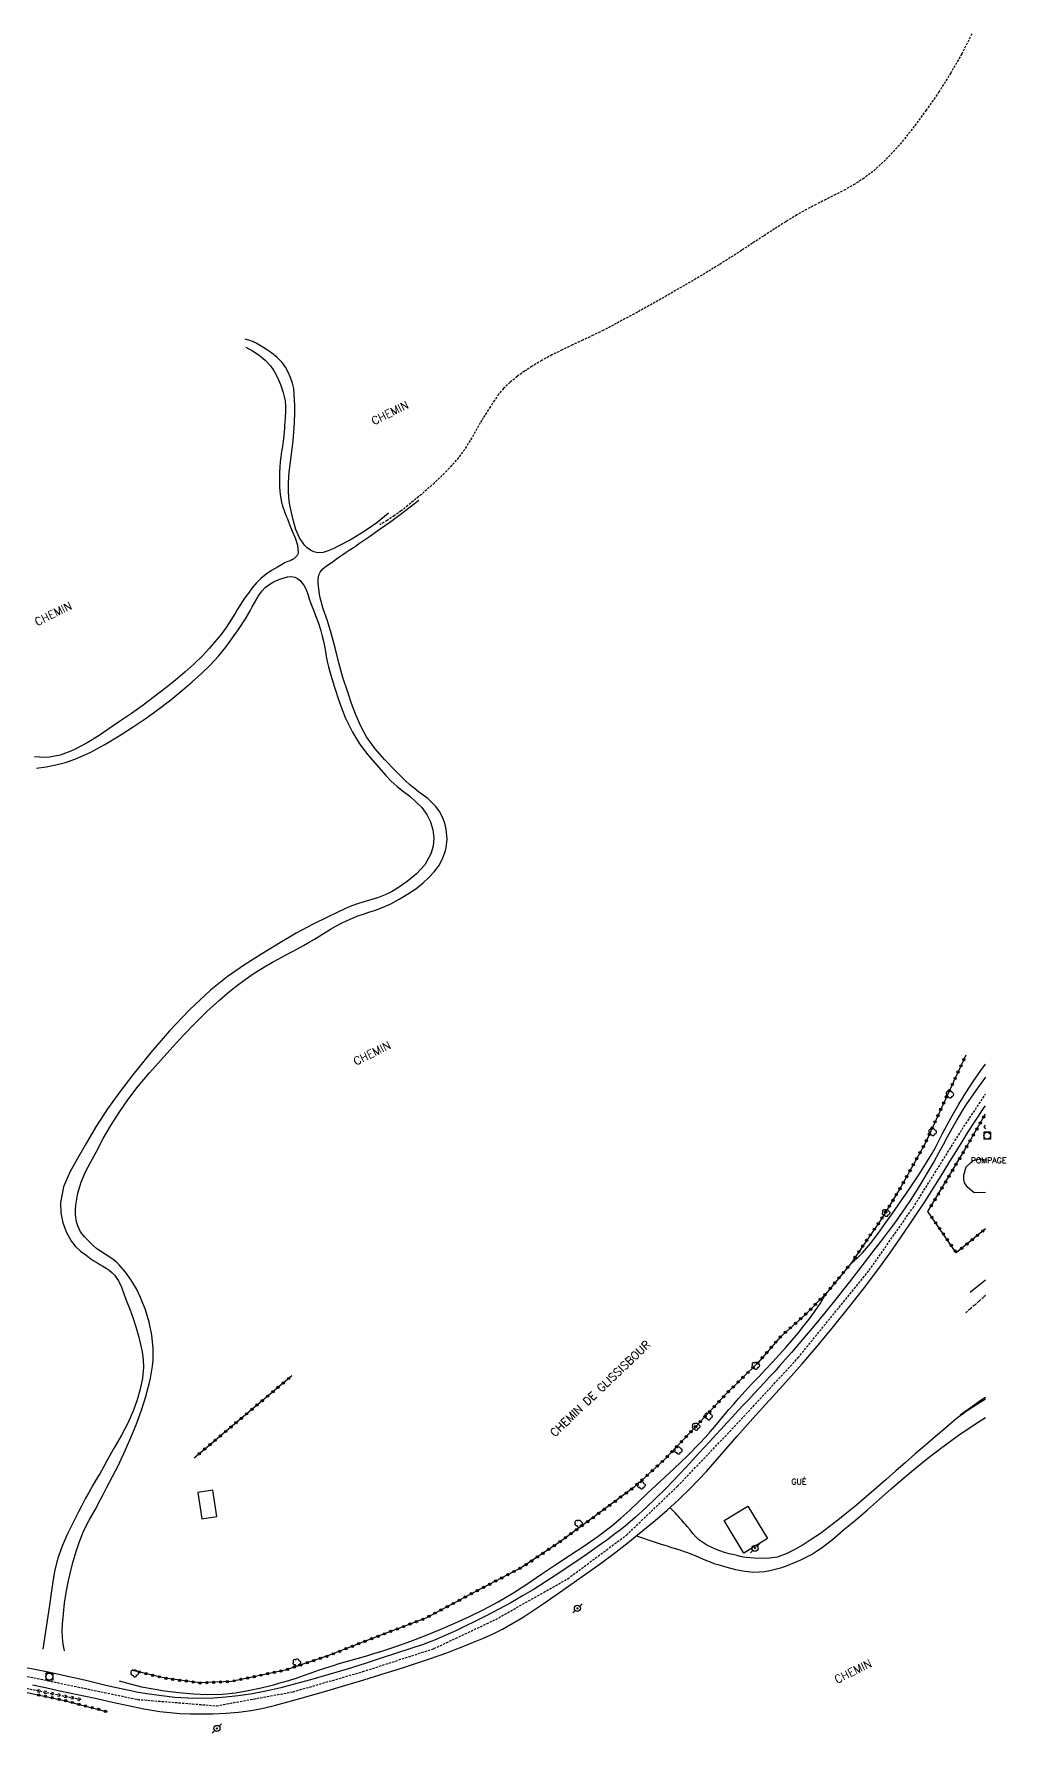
# Model space of a CAD drawing. Header units: millimetres. Extents: x 255000 to 256004, y 44053 to 45000.
# Drawn here: x 255791.9 to 256004.5, y 44384.4 to 44756.1 of the extents above; entities that cross this region are included whole.
import ezdxf
from ezdxf.enums import TextEntityAlignment as Align

# ---------------------------------------------------------------- set-up
doc = ezdxf.new("R2010")
doc.units = ezdxf.units.MM
doc.linetypes.add('DASHED', pattern=[0.75, 0.5, -0.25])
doc.layers.get('0').update_dxf_attribs({"linetype": 'CONTINUOUS'})
for name, color, linetype in [('W0001', 6, 'DASHED'), ('W0008', 7, 'CONTINUOUS'), ('W0070', 7, 'DASHED'), ('W0071', 7, 'CONTINUOUS'), ('W0104', 1, 'CONTINUOUS'), ('W0130', 7, 'CONTINUOUS'), ('W0211', 2, 'CONTINUOUS'), ('W0214', 2, 'CONTINUOUS'), ('W0220', 5, 'DASHED'), ('W0300', 7, 'CONTINUOUS'), ('W0322', 7, 'CONTINUOUS'), ('W0323', 7, 'CONTINUOUS'), ('W0420', 7, 'CONTINUOUS'), ('W0473', 7, 'CONTINUOUS'), ('W0988', 4, 'CONTINUOUS'), ('W0989', 7, 'CONTINUOUS')]:
    doc.layers.add(name, color=color, linetype=linetype)
doc.styles.get("Standard").update_dxf_attribs({"font": 'romans.shx', "width": 0.85})

# ---------------------------------------------------------------- blocks, each defined once
blk = doc.blocks.new('T420')
for p, q in [((0.75, 0.75), (-0.75, 0.75)), ((-0.75, 0.75), (-0.75, -0.75)), ((0.75, 0.75), (0.75, -0.75)), ((0.75, -0.75), (-0.75, -0.75))]:
    blk.add_line(p, q)
blk.add_ellipse((0, 0), major_axis=(-0.53, 0.53), ratio=1, start_param=3.926991, end_param=10.210176)
blk = doc.blocks.new('T300')
for p, q in [((-0.8, 0.51), (-0.86, 0.34)), ((-0.86, 0.34), (-0.86, 0.17)), ((-0.86, 0.17), (-0.74, 0.06)), ((-0.69, 0.63), (-0.8, 0.51)), ((-0.8, -0.06), (-0.74, 0.06)), ((-0.74, 0.06), (-0.69, 0.11)), ((-0.57, 0.69), (-0.69, 0.63)), ((-0.46, 0.69), (-0.57, 0.69)), ((-0.29, 0.63), (-0.46, 0.69)), ((-0.29, 0.63), (-0.17, 0.74)), ((-0.23, 0.57), (-0.29, 0.63)), ((-0.17, 0.74), (-0.06, 0.8)), ((-0.06, 0.8), (0.06, 0.8)), ((0.06, 0.8), (0.23, 0.74)), ((0.23, 0.74), (0.34, 0.63)), ((0.34, 0.63), (0.4, 0.51)), ((0.46, 0.46), (0.34, 0.46)), ((0.4, 0.51), (0.4, 0.46)), ((0.57, 0.4), (0.46, 0.46)), ((0.57, 0.4), (0.69, 0.29)), ((0.69, 0.29), (0.74, 0.17)), ((0.74, 0.06), (0.69, -0.17)), ((0.74, 0.17), (0.74, 0.06)), ((-0.8, -0.17), (-0.8, -0.06)), ((-0.8, -0.23), (-0.8, -0.17)), ((-0.74, -0.34), (-0.8, -0.23)), ((-0.69, -0.4), (-0.74, -0.34)), ((-0.51, -0.46), (-0.69, -0.4)), ((-0.4, -0.46), (-0.51, -0.46)), ((-0.4, -0.46), (-0.34, -0.46)), ((-0.34, -0.46), (-0.34, -0.4)), ((-0.34, -0.51), (-0.34, -0.46)), ((-0.29, -0.63), (-0.34, -0.51)), ((-0.17, -0.74), (-0.29, -0.63)), ((-0.06, -0.8), (-0.17, -0.74)), ((0.06, -0.8), (-0.06, -0.8)), ((0.17, -0.74), (0.06, -0.8)), ((0.23, -0.69), (0.17, -0.74)), ((0.29, -0.46), (0.23, -0.46)), ((0.29, -0.63), (0.23, -0.69)), ((0.46, -0.4), (0.29, -0.46)), ((0.34, -0.51), (0.29, -0.63)), ((0.34, -0.51), (0.34, -0.46)), ((0.57, -0.34), (0.46, -0.4)), ((0.63, -0.29), (0.57, -0.34)), ((0.69, -0.17), (0.63, -0.29))]:
    blk.add_line(p, q)
blk = doc.blocks.new('T473')
for p, q in [((-0.166667, 0.166667), (0.166667, -0.166667)), ((-0.166667, -0.166667), (0.166667, 0.166667)), ((0.500001, 0.500001), (1.000002, 1.000002)), ((-1.000002, -1.000002), (-0.500001, -0.500001))]:
    blk.add_line(p, q)
blk.add_ellipse((0, 0), major_axis=(0.471405, 0.471405), ratio=1, start_param=5.4977871438, end_param=11.780972451)
blk = doc.blocks.new('t323o')
at = {"color": 0, "linetype": 'Continuous'}
for radius in [0.25, 0.15]:
    blk.add_circle((0, 0), radius, dxfattribs=at)
blk = doc.blocks.new('t220o')
at = {"color": 0, "linetype": 'Continuous'}
for p, q in [((-0.25, 0.25), (0.25, 0.25)), ((-0.25, -0.25), (0.25, -0.25))]:
    blk.add_line(p, q, dxfattribs=at)
blk = doc.blocks.new('t322o')
at = {"color": 0, "linetype": 'Continuous'}
for radius in [0.25, 0.15]:
    blk.add_circle((0, 0), radius, dxfattribs=at)

msp = doc.modelspace()

# ---------------------------------------------------------------- linework, layer by layer
at = {"layer": 'W0001'}
msp.add_lwpolyline([(255788.94, 44397.14), (255814.57, 44391.78), (255831.8, 44390.39), (255848.56, 44393.45), (255863.83, 44397.87), (255879.37, 44402.9), (255892.88, 44409.27), (255908.64, 44418.19), (255921.46, 44427.73), (255932.64, 44438.4), (255945.57, 44451.96), (255958.99, 44466.49), (255974.58, 44485.66), (255984.15, 44499.34), (255994.87, 44516.45), (256000, 44524.17)], dxfattribs=at)
at = {"layer": 'W0008'}
for points in [[(256000, 44527.88), (255998.23, 44525.51), (255995.85, 44522.05), (255994.74, 44520.31), (255993.69, 44518.54), (255992.68, 44516.74), (255991.7, 44514.93), (255990.73, 44513.11), (255989.75, 44511.3), (255988.75, 44509.49), (255987.71, 44507.71), (255986.28, 44505.35), (255984.83, 44502.99), (255983.34, 44500.66), (255981.79, 44498.36), (255980.29, 44496.24), (255978.73, 44494.16), (255977.15, 44492.1), (255975.57, 44490.04), (255972.92, 44486.59), (255970.27, 44483.15), (255967.58, 44479.73), (255964.86, 44476.34), (255962.45, 44473.42), (255960.01, 44470.52), (255957.55, 44467.64), (255955.05, 44464.79), (255953.93, 44463.54), (255952.79, 44462.31), (255951.65, 44461.08), (255950.51, 44459.86), (255949.36, 44458.64), (255948.21, 44457.42), (255947.06, 44456.2), (255945.92, 44454.98), (255944.67, 44453.63), (255943.43, 44452.28), (255942.19, 44450.93), (255940.95, 44449.58), (255939.71, 44448.23), (255938.46, 44446.88), (255937.22, 44445.54), (255935.97, 44444.19), (255934.51, 44442.6), (255933.04, 44441.01), (255931.56, 44439.42), (255930.05, 44437.88), (255927.88, 44435.77), (255925.68, 44433.7), (255923.44, 44431.67), (255921.17, 44429.68)], [(255791.62, 44394.98), (255794.42, 44394.37), (255797.23, 44393.76), (255800.03, 44393.15), (255802.84, 44392.55), (255805.64, 44391.95), (255809.08, 44391.2), (255812.51, 44390.42), (255815.97, 44389.71), (255819.45, 44389.15), (255821.64, 44388.9), (255823.84, 44388.73), (255826.04, 44388.63), (255828.24, 44388.6), (255831.04, 44388.64), (255833.84, 44388.77), (255836.64, 44389), (255839.42, 44389.37), (255842.11, 44389.88), (255844.76, 44390.54), (255847.4, 44391.27), (255850.02, 44392), (255854.72, 44393.32), (255859.4, 44394.68), (255864.06, 44396.09), (255868.72, 44397.53), (255871.15, 44398.29), (255873.57, 44399.07), (255875.98, 44399.87), (255878.39, 44400.69), (255880.28, 44401.34), (255882.17, 44402.01), (255884.05, 44402.71), (255885.91, 44403.44), (255888.06, 44404.3), (255890.2, 44405.18), (255892.32, 44406.12), (255894.39, 44407.17), (255898.91, 44409.81), (255903.28, 44412.67), (255907.57, 44415.65), (255911.82, 44418.66), (255915.2, 44421.08), (255918.55, 44423.55), (255921.85, 44426.09), (255925.09, 44428.7), (255927.75, 44430.92), (255930.36, 44433.2), (255932.92, 44435.54), (255935.41, 44437.95), (255938.96, 44441.65), (255942.37, 44445.48), (255945.72, 44449.35), (255949.1, 44453.2), (255952.69, 44457.19), (255956.3, 44461.18), (255959.87, 44465.19), (255963.37, 44469.26), (255966.74, 44473.32), (255970.05, 44477.42), (255973.31, 44481.57), (255976.48, 44485.78), (255979.16, 44489.48), (255981.77, 44493.23), (255984.33, 44497.02), (255986.85, 44500.83), (255988.22, 44502.96), (255989.58, 44505.11), (255990.91, 44507.26), (255992.23, 44509.43), (255993.55, 44511.6), (255994.88, 44513.76), (255996.24, 44515.9), (255997.61, 44518.04), (255999.72, 44521.23), (256000, 44521.65)], [(255921.17, 44429.68), (255920.17, 44428.91), (255919.18, 44428.14), (255918.17, 44427.39), (255917.16, 44426.64), (255915.08, 44425.14), (255912.99, 44423.66), (255910.88, 44422.19), (255908.75, 44420.76), (255906.27, 44419.12), (255903.78, 44417.51), (255901.26, 44415.93), (255898.72, 44414.41), (255896.16, 44412.94), (255893.57, 44411.52), (255890.97, 44410.15), (255888.34, 44408.82), (255886.24, 44407.78), (255884.13, 44406.78), (255882, 44405.82), (255879.85, 44404.91), (255876.99, 44403.83), (255874.1, 44402.84), (255871.19, 44401.89), (255868.29, 44400.95), (255864.33, 44399.67), (255860.37, 44398.41), (255856.39, 44397.2), (255852.39, 44396.07), (255849.13, 44395.19), (255845.87, 44394.34), (255842.58, 44393.58), (255839.26, 44392.96), (255836.57, 44392.56), (255833.87, 44392.26), (255831.15, 44392.07), (255828.43, 44391.99), (255825.58, 44392.05), (255822.74, 44392.24), (255819.9, 44392.54), (255817.08, 44392.93), (255814.7, 44393.32), (255812.34, 44393.78), (255809.99, 44394.29), (255807.65, 44394.84), (255805.31, 44395.4), (255802.98, 44395.97), (255800.64, 44396.51), (255798.29, 44397.03), (255795.36, 44397.64), (255792.43, 44398.23), (255789.49, 44398.82)]]:
    msp.add_lwpolyline(points, dxfattribs=at)
at = {"layer": 'W0070'}
for points in [[(255997.01, 44756.07), (255994.8, 44751.74), (255992.4, 44747.52), (255989.82, 44743.41), (255987.05, 44739.42), (255984.42, 44735.85), (255981.66, 44732.35), (255978.67, 44729.03), (255975.37, 44726), (255973.45, 44724.54), (255971.43, 44723.23), (255969.35, 44722.04), (255967.22, 44720.93), (255965.08, 44719.87), (255962.95, 44718.8), (255960.84, 44717.69), (255958.77, 44716.5), (255956.31, 44714.99), (255953.87, 44713.44), (255951.45, 44711.87), (255949.03, 44710.29), (255946.62, 44708.71), (255944.19, 44707.14), (255941.75, 44705.6), (255939.29, 44704.09), (255934.19, 44701.07), (255929.04, 44698.12), (255923.86, 44695.23), (255918.65, 44692.4), (255916.44, 44691.25), (255914.19, 44690.16), (255911.93, 44689.1), (255909.67, 44688.05), (255907.41, 44686.98), (255905.18, 44685.86), (255902.98, 44684.66), (255900.84, 44683.38), (255899.18, 44682.29), (255897.57, 44681.14), (255896.03, 44679.88), (255894.59, 44678.51), (255893.53, 44677.26), (255892.6, 44675.92), (255891.73, 44674.55), (255890.85, 44673.19), (255890.5, 44672.65), (255890.16, 44672.1), (255889.83, 44671.55), (255889.5, 44671)], [(255889.5, 44671), (255888.39, 44669.06), (255887.29, 44667.12), (255886.1, 44665.21), (255884.77, 44663.4), (255882.23, 44660.54), (255879.49, 44657.87), (255876.62, 44655.36), (255873.68, 44652.93), (255872.21, 44651.79), (255870.7, 44650.7), (255869.15, 44649.67), (255867.56, 44648.7)], [(256000, 44480.15), (255999.54, 44479.73), (255998.57, 44478.87), (255997.6, 44478.02), (255996.62, 44477.17), (255995.64, 44476.33)]]:
    msp.add_lwpolyline(points, dxfattribs=at)
at = {"layer": 'W0071'}
for points in [[(255848.86, 44671), (255848.88, 44671.47), (255848.9, 44671.95), (255848.92, 44672.42), (255848.93, 44672.9), (255848.93, 44673.37), (255848.94, 44673.85), (255848.93, 44674.32), (255848.92, 44674.8), (255848.89, 44676.03), (255848.84, 44677.27), (255848.71, 44678.51), (255848.44, 44679.72), (255848.04, 44680.92), (255847.53, 44682.07), (255846.91, 44683.17), (255846.16, 44684.19), (255845.07, 44685.33), (255843.85, 44686.33), (255842.56, 44687.2), (255841.23, 44688.01), (255840.48, 44688.42), (255839.7, 44688.78), (255838.91, 44689.09), (255838.09, 44689.34)], [(255838.22, 44687.54), (255839.73, 44686.76), (255841.15, 44685.81), (255842.45, 44684.72), (255843.63, 44683.49), (255844.32, 44682.54), (255844.89, 44681.51), (255845.37, 44680.45), (255845.81, 44679.38), (255846.14, 44678.52), (255846.42, 44677.65), (255846.65, 44676.76), (255846.81, 44675.86), (255846.9, 44674.64), (255846.91, 44673.42), (255846.85, 44672.21), (255846.77, 44671)], [(255846.77, 44671), (255846.73, 44670.57), (255846.69, 44670.13), (255846.66, 44669.7), (255846.63, 44669.26), (255846.53, 44668.13), (255846.39, 44667), (255846.23, 44665.87), (255846.05, 44664.74), (255845.89, 44663.61), (255845.75, 44662.48), (255845.64, 44661.34), (255845.59, 44660.2), (255845.57, 44658.57), (255845.62, 44656.93), (255845.76, 44655.3), (255846.02, 44653.68), (255846.17, 44653.04), (255846.37, 44652.41), (255846.59, 44651.8), (255846.82, 44651.19), (255847.07, 44650.59), (255847.32, 44649.98), (255847.55, 44649.38), (255847.77, 44648.76), (255848.35, 44647.33), (255849.04, 44645.85), (255849.57, 44644.26), (255849.66, 44642.6), (255849.58, 44642.29), (255849.44, 44642), (255849.25, 44641.75), (255849.04, 44641.53), (255848.75, 44641.29), (255848.43, 44641.09), (255848.09, 44640.92), (255847.74, 44640.78), (255847.4, 44640.65), (255847.06, 44640.51), (255846.72, 44640.37), (255846.39, 44640.19), (255845.13, 44639.47), (255843.88, 44638.72), (255842.67, 44637.91), (255841.53, 44636.99), (255840.54, 44635.99), (255839.64, 44634.9), (255838.8, 44633.78), (255837.98, 44632.64), (255837.44, 44631.87), (255836.93, 44631.07), (255836.44, 44630.26), (255835.96, 44629.45), (255835.48, 44628.64), (255834.99, 44627.83), (255834.48, 44627.03), (255833.94, 44626.26), (255832.74, 44624.66), (255831.49, 44623.1), (255830.18, 44621.58), (255828.81, 44620.12), (255826.9, 44618.25), (255824.9, 44616.48), (255822.85, 44614.76), (255820.78, 44613.08), (255818.3, 44611.15), (255815.78, 44609.27), (255813.23, 44607.45), (255810.64, 44605.67), (255808.31, 44604.09), (255805.96, 44602.51), (255803.55, 44601.02), (255801.05, 44599.7), (255799.95, 44599.19), (255798.82, 44598.73), (255797.66, 44598.35), (255796.47, 44598.07), (255795.37, 44597.91), (255794.26, 44597.84), (255793.14, 44597.85), (255792.03, 44597.95)], [(255869.47, 44651.28), (255866.87, 44649.17), (255864.13, 44647.25), (255861.27, 44645.51), (255858.3, 44643.97), (255857.31, 44643.48), (255856.27, 44642.98), (255855.15, 44642.64), (255853.97, 44642.59), (255853.13, 44642.78), (255852.36, 44643.15), (255851.68, 44643.65), (255851.09, 44644.25), (255849.97, 44645.87), (255849.2, 44647.68), (255848.66, 44649.53), (255848.2, 44651.37), (255847.87, 44652.99), (255847.67, 44654.63), (255847.58, 44656.28), (255847.56, 44657.93), (255847.69, 44660.22), (255847.99, 44662.5), (255848.33, 44664.77), (255848.58, 44667.04), (255848.66, 44668.03), (255848.73, 44669.02), (255848.8, 44670.01), (255848.86, 44671)], [(255798.57, 44402.42), (255798.32, 44403.85), (255798.17, 44405.31), (255798.11, 44406.77), (255798.16, 44408.23), (255798.35, 44410.54), (255798.62, 44412.84), (255798.98, 44415.14), (255799.41, 44417.42), (255799.91, 44419.68), (255800.49, 44421.92), (255801.14, 44424.15), (255801.87, 44426.35), (255802.84, 44428.73), (255804.01, 44431.02), (255805.26, 44433.26), (255806.46, 44435.52), (255807.1, 44436.78), (255807.76, 44438.03), (255808.42, 44439.28), (255809.08, 44440.53), (255809.73, 44441.78), (255810.37, 44443.05), (255810.98, 44444.32), (255811.57, 44445.61), (255812.94, 44448.71), (255814.25, 44451.83), (255815.44, 44455.02), (255816.43, 44458.27), (255816.76, 44459.53), (255817.07, 44460.8), (255817.36, 44462.08), (255817.6, 44463.37), (255817.8, 44464.67), (255817.94, 44465.98), (255818.01, 44467.3), (255817.99, 44468.62), (255817.7, 44471.47), (255817.12, 44474.28), (255816.28, 44477.02), (255815.24, 44479.68), (255814.3, 44481.62), (255813.2, 44483.47), (255811.95, 44485.23), (255810.54, 44486.87), (255809.91, 44487.47), (255809.22, 44488.02), (255808.5, 44488.52), (255807.77, 44488.99), (255807.04, 44489.45), (255806.31, 44489.93), (255805.61, 44490.45), (255804.96, 44491.03), (255803.97, 44491.97), (255802.99, 44492.96), (255802.12, 44494.09), (255801.5, 44495.36), (255801.24, 44496.25), (255801.08, 44497.15), (255801, 44498.06), (255801.01, 44498.98), (255801.07, 44499.87), (255801.18, 44500.76), (255801.33, 44501.65), (255801.51, 44502.53), (255802.2, 44504.91), (255803.2, 44507.18), (255804.34, 44509.36), (255805.49, 44511.51), (255807.07, 44514.44), (255808.74, 44517.33), (255810.51, 44520.16), (255812.4, 44522.91), (255814.71, 44525.94), (255817.16, 44528.85), (255819.69, 44531.68), (255822.25, 44534.49), (255824.71, 44537.13), (255827.22, 44539.74), (255829.79, 44542.29), (255832.45, 44544.74), (255834.28, 44546.3), (255836.16, 44547.81), (255838.09, 44549.24), (255840.07, 44550.61), (255841.38, 44551.45), (255842.71, 44552.25), (255844.06, 44553.01), (255845.43, 44553.75), (255846.8, 44554.48), (255848.16, 44555.21), (255849.53, 44555.95), (255850.88, 44556.71), (255852.07, 44557.4), (255853.24, 44558.1), (255854.41, 44558.81), (255855.58, 44559.53), (255856.76, 44560.23), (255857.95, 44560.91), (255859.16, 44561.56), (255860.39, 44562.17), (255861.56, 44562.69), (255862.75, 44563.15), (255863.96, 44563.56), (255865.17, 44563.96), (255866.38, 44564.37), (255867.58, 44564.8), (255868.77, 44565.28), (255869.93, 44565.82), (255871.8, 44566.81), (255873.63, 44567.89), (255875.39, 44569.09), (255877.04, 44570.43), (255878.25, 44571.57), (255879.39, 44572.8), (255880.41, 44574.14), (255881.24, 44575.61), (255881.5, 44576.21), (255881.72, 44576.83), (255881.9, 44577.46), (255882.05, 44578.09), (255882.15, 44578.74), (255882.22, 44579.39), (255882.24, 44580.04), (255882.23, 44580.7), (255882.07, 44582.1), (255881.74, 44583.47), (255881.24, 44584.79), (255880.56, 44586.03), (255879.81, 44587.06), (255878.95, 44587.98), (255878.01, 44588.82), (255877.02, 44589.6), (255876.03, 44590.33), (255875.05, 44591.08), (255874.09, 44591.86), (255873.18, 44592.7), (255870.92, 44594.97), (255868.67, 44597.28), (255866.54, 44599.72), (255864.66, 44602.35), (255863.37, 44604.68), (255862.3, 44607.13), (255861.38, 44609.62), (255860.51, 44612.11), (255859.48, 44615.31), (255858.6, 44618.55), (255857.77, 44621.8), (255856.92, 44625.04), (255856.09, 44627.68), (255855.17, 44630.33), (255854.4, 44633.06), (255854.04, 44635.86), (255854.03, 44636.18), (255854.04, 44636.5), (255854.06, 44636.81), (255854.1, 44637.13), (255854.16, 44637.45), (255854.25, 44637.76), (255854.37, 44638.06), (255854.52, 44638.35), (255855.11, 44639.11), (255855.87, 44639.73), (255856.66, 44640.25), (255857.42, 44640.78), (255858.09, 44641.27), (255858.77, 44641.75), (255859.45, 44642.22), (255860.15, 44642.69), (255860.84, 44643.15), (255861.54, 44643.61), (255862.23, 44644.07), (255862.91, 44644.54), (255865.27, 44646.17), (255867.63, 44647.81), (255869.97, 44649.46), (255872.28, 44651.15), (255873.24, 44651.88), (255874.19, 44652.62), (255875.13, 44653.37), (255876.06, 44654.13)], [(255792.45, 44595.45), (255794.59, 44595.74), (255796.71, 44596.17), (255798.79, 44596.74), (255800.83, 44597.45), (255804.18, 44598.93), (255807.4, 44600.68), (255810.53, 44602.58), (255813.6, 44604.54), (255816.42, 44606.42), (255819.17, 44608.4), (255821.86, 44610.46), (255824.48, 44612.61), (255826.52, 44614.35), (255828.51, 44616.15), (255830.43, 44618.03), (255832.25, 44620), (255833.85, 44621.95), (255835.33, 44623.98), (255836.75, 44626.06), (255838.15, 44628.14), (255838.69, 44628.99), (255839.18, 44629.87), (255839.65, 44630.76), (255840.12, 44631.65), (255840.62, 44632.54), (255841.16, 44633.41), (255841.78, 44634.23), (255842.49, 44634.98), (255843.25, 44635.6), (255844.08, 44636.12), (255844.96, 44636.55), (255845.87, 44636.89), (255846.59, 44637.13), (255847.34, 44637.34), (255848.14, 44637.42), (255848.95, 44637.29), (255849.57, 44636.99), (255850.09, 44636.54), (255850.52, 44636.02), (255850.89, 44635.48), (255851.41, 44634.54), (255851.78, 44633.53), (255852.09, 44632.5), (255852.43, 44631.51), (255853.01, 44630.01), (255853.6, 44628.51), (255854.17, 44627.01), (255854.66, 44625.48), (255854.96, 44624.37), (255855.21, 44623.26), (255855.43, 44622.14), (255855.63, 44621.02), (255855.84, 44619.9), (255856.06, 44618.78), (255856.32, 44617.67), (255856.61, 44616.56), (255857.62, 44613.19), (255858.71, 44609.83), (255859.98, 44606.53), (255861.54, 44603.35), (255863.13, 44600.81), (255864.95, 44598.43), (255866.88, 44596.15), (255868.82, 44593.9), (255870.04, 44592.64), (255871.36, 44591.5), (255872.72, 44590.41), (255874.08, 44589.33), (255875.44, 44588.14), (255876.7, 44586.84), (255877.8, 44585.37), (255878.64, 44583.74), (255879.16, 44582.02), (255879.34, 44580.23), (255879.18, 44578.44), (255878.68, 44576.72), (255877.37, 44574.35), (255875.58, 44572.35), (255873.55, 44570.68), (255871.43, 44569.2), (255870.09, 44568.41), (255868.69, 44567.76), (255867.25, 44567.21), (255865.78, 44566.73), (255864.33, 44566.29), (255862.87, 44565.84), (255861.43, 44565.34), (255860.02, 44564.76), (255856.38, 44563.06), (255852.8, 44561.26), (255849.26, 44559.36), (255845.79, 44557.36), (255841.85, 44554.96), (255837.95, 44552.48), (255834.15, 44549.83), (255830.54, 44546.93), (255825.91, 44542.64), (255821.57, 44538.06), (255817.46, 44533.29), (255813.5, 44528.4), (255810.67, 44524.71), (255807.97, 44520.93), (255805.43, 44517.03), (255803.08, 44513.01), (255801.43, 44510.12), (255799.75, 44507.14), (255798.39, 44503.93), (255797.72, 44500.51), (255797.78, 44498.24), (255798.23, 44496.03), (255799.02, 44493.92), (255800.08, 44491.95), (255800.98, 44490.82), (255802.07, 44489.86), (255803.23, 44489.02), (255804.35, 44488.19), (255804.98, 44487.73), (255805.64, 44487.32), (255806.32, 44486.93), (255806.99, 44486.55), (255807.67, 44486.14), (255808.32, 44485.69), (255808.94, 44485.19), (255809.49, 44484.61), (255810.37, 44483.34), (255811.03, 44481.93), (255811.56, 44480.5), (255812.09, 44479.09), (255812.87, 44477.11), (255813.6, 44475.12), (255814.26, 44473.09), (255814.82, 44471.04), (255815.21, 44469.43), (255815.57, 44467.81), (255815.81, 44466.15), (255815.86, 44464.47), (255815.63, 44462.04), (255815.14, 44459.64), (255814.46, 44457.31), (255813.67, 44455.02), (255812.44, 44452.18), (255810.99, 44449.46), (255809.44, 44446.8), (255807.94, 44444.13), (255807.15, 44442.71), (255806.35, 44441.29), (255805.54, 44439.89), (255804.73, 44438.48), (255803.93, 44437.07), (255803.14, 44435.66), (255802.36, 44434.23), (255801.62, 44432.78), (255800.39, 44430.32), (255799.17, 44427.84), (255798.05, 44425.3), (255797.13, 44422.69), (255796.48, 44420.16), (255796.03, 44417.58), (255795.67, 44414.99), (255795.29, 44412.42), (255794.91, 44410.02), (255794.54, 44407.62), (255794.19, 44405.21), (255793.86, 44402.81)], [(256000, 44457.43), (255998.26, 44456.4), (255996, 44454.92), (255993.61, 44453.13), (255991.31, 44451.22), (255989.05, 44449.27), (255986.79, 44447.33), (255984.63, 44445.49), (255982.49, 44443.62), (255980.36, 44441.75), (255978.24, 44439.87), (255976.11, 44438), (255973.96, 44436.14), (255971.79, 44434.31), (255969.59, 44432.51), (255967.72, 44431.01), (255965.83, 44429.51), (255963.89, 44428.08), (255961.88, 44426.74), (255960.11, 44425.63), (255958.31, 44424.55), (255956.42, 44423.6), (255954.4, 44422.92), (255952.74, 44422.65), (255951.06, 44422.59), (255949.4, 44422.69), (255947.75, 44422.84), (255947.05, 44422.93), (255946.36, 44423.06), (255945.68, 44423.23), (255945.01, 44423.43)], [(255923.68, 44427.57), (255924.97, 44427.13), (255926.26, 44426.69), (255927.56, 44426.26), (255928.85, 44425.83), (255929.6, 44425.59), (255930.35, 44425.35), (255931.11, 44425.12), (255931.86, 44424.89), (255932.61, 44424.65), (255933.36, 44424.41), (255934.11, 44424.16), (255934.85, 44423.9), (255935.68, 44423.58), (255936.51, 44423.24), (255937.32, 44422.89), (255938.14, 44422.53), (255938.96, 44422.18), (255939.78, 44421.85), (255940.62, 44421.53), (255941.47, 44421.26), (255943.4, 44420.7), (255945.35, 44420.21), (255947.34, 44419.84), (255949.35, 44419.65), (255950.53, 44419.67), (255951.7, 44419.8), (255952.86, 44420), (255954.01, 44420.26), (255955.45, 44420.66), (255956.87, 44421.14), (255958.26, 44421.7), (255959.63, 44422.31), (255960.79, 44422.89), (255961.91, 44423.51), (255963.01, 44424.19), (255964.09, 44424.9), (255965.33, 44425.81), (255966.52, 44426.79), (255967.69, 44427.79), (255968.86, 44428.77), (255971.53, 44431.01), (255974.16, 44433.28), (255976.78, 44435.56), (255979.39, 44437.85), (255982.02, 44440.12), (255984.68, 44442.37), (255987.39, 44444.56), (255990.14, 44446.68), (255994.05, 44449.49), (255998.05, 44452.18), (256000, 44453.42)], [(255945.01, 44423.43), (255943.96, 44423.66), (255942.93, 44423.94), (255941.92, 44424.28), (255940.92, 44424.67), (255939.98, 44425.1), (255939.06, 44425.56), (255938.17, 44426.09), (255937.33, 44426.71), (255936.62, 44427.37), (255935.98, 44428.1), (255935.38, 44428.86), (255934.77, 44429.6), (255934.45, 44429.97), (255934.13, 44430.34), (255933.81, 44430.71), (255933.49, 44431.08), (255933.17, 44431.45), (255932.85, 44431.81), (255932.52, 44432.18), (255932.19, 44432.54), (255931.92, 44432.83), (255931.64, 44433.12), (255931.36, 44433.41), (255931.07, 44433.69)]]:
    msp.add_lwpolyline(points, dxfattribs=at)
at = {"layer": 'W0104'}
for points in [[(255831.89, 44431.76), (255831.03, 44437.54), (255827.75, 44437.06), (255828.61, 44431.27)], [(255947.16, 44423.8), (255942.82, 44430.9), (255948.01, 44434.07), (255952.35, 44426.97), (255947.16, 44423.8)]]:
    msp.add_lwpolyline(points, close=True, dxfattribs=at)
at = {"layer": 'W0130'}
for points in [[(256000, 44517.4), (255999.61, 44517.05), (256000, 44516.6)], [(255995.27, 44505.64), (255995.27, 44506.47), (255995.76, 44508.29), (255997.27, 44509.68), (255998.94, 44510.05), (256000, 44509.83)], [(256000, 44502.65), (255997.55, 44502.62), (255996.1, 44503.74), (255995.42, 44504.78), (255995.23, 44505.54), (255995.27, 44505.64)]]:
    msp.add_lwpolyline(points, dxfattribs=at)
at = {"layer": 'W0211'}
for points in [[(255996.63, 44480.89), (255998.9, 44482.66), (256000, 44483.54)], [(255994.45, 44454), (255996.75, 44455.66), (255999.07, 44457.28), (256000, 44457.91)]]:
    msp.add_lwpolyline(points, dxfattribs=at)
at = {"layer": 'W0214'}
for points in [[(255970.59, 44487.23), (255971.26, 44487.74), (255971.92, 44488.29), (255972.54, 44488.87), (255973.13, 44489.47), (255974.88, 44491.51), (255976.5, 44493.66), (255978.05, 44495.85), (255979.59, 44498.03), (255981.57, 44500.83), (255983.51, 44503.65), (255985.41, 44506.51), (255987.24, 44509.41), (255988.15, 44510.96), (255989.03, 44512.53), (255989.87, 44514.12), (255990.7, 44515.71), (255991.53, 44517.3), (255992.38, 44518.89), (255993.26, 44520.46), (255994.17, 44522.01), (255995.72, 44524.48), (255997.33, 44526.92), (255999, 44529.32), (256000, 44530.7)], [(255810.52, 44395.86), (255812.97, 44395.16), (255815.45, 44394.57), (255817.95, 44394.07), (255820.47, 44393.67), (255823.61, 44393.29), (255826.77, 44393.01), (255829.95, 44392.89), (255833.12, 44392.97), (255835.96, 44393.26), (255838.77, 44393.73), (255841.56, 44394.33), (255844.32, 44395), (255845.98, 44395.45), (255847.62, 44395.94), (255849.26, 44396.47), (255850.88, 44397.03), (255852.5, 44397.6), (255854.12, 44398.16), (255855.74, 44398.71), (255857.38, 44399.23), (255858.67, 44399.62), (255859.97, 44400), (255861.27, 44400.37), (255862.57, 44400.73), (255863.87, 44401.1), (255865.17, 44401.48), (255866.46, 44401.87), (255867.75, 44402.29), (255871.03, 44403.39), (255874.3, 44404.55), (255877.55, 44405.77), (255880.76, 44407.07), (255883.98, 44408.46), (255887.17, 44409.92), (255890.31, 44411.46), (255893.41, 44413.11), (255896.6, 44415), (255899.71, 44417.02), (255902.77, 44419.09), (255905.84, 44421.16), (255908.99, 44423.24), (255912.15, 44425.32), (255915.26, 44427.46), (255918.28, 44429.74), (255920.28, 44431.42), (255922.21, 44433.2), (255924.1, 44435.01), (255925.99, 44436.81), (255928.94, 44439.54), (255931.89, 44442.27), (255934.8, 44445.04), (255937.63, 44447.9), (255938.72, 44449.08), (255939.78, 44450.28), (255940.82, 44451.49), (255941.85, 44452.72), (255942.87, 44453.95), (255943.9, 44455.17), (255944.94, 44456.39), (255945.99, 44457.59), (255947.45, 44459.2), (255948.93, 44460.8), (255950.42, 44462.38), (255951.91, 44463.95), (255953.4, 44465.54), (255954.87, 44467.13), (255956.33, 44468.74), (255957.75, 44470.39), (255959, 44471.88), (255960.23, 44473.4), (255961.42, 44474.95), (255962.57, 44476.53), (255963.24, 44477.5), (255963.88, 44478.49), (255964.5, 44479.5), (255965.09, 44480.52)]]:
    msp.add_lwpolyline(points, dxfattribs=at)
at = {"layer": 'W0220'}
msp.add_lwpolyline([(255802.22, 44391.7), (255795.91, 44393), (255789.61, 44394.3)], dxfattribs=at)
at = {"layer": 'W0322'}
for points in [[(255995.7, 44532.67), (255991.23, 44523.09), (255986.79, 44513.41), (255981.36, 44503.6), (255977.25, 44496.89), (255970.59, 44487.23)], [(255965.09, 44480.52), (255960.6, 44475.97), (255955.09, 44471.05), (255950.26, 44465.45), (255943.13, 44458.46), (255936.75, 44451.57), (255929.66, 44444.11), (255923.18, 44438.24), (255916.47, 44433.22), (255907.03, 44426.35), (255898.67, 44420.69), (255888.1, 44415.18), (255877.58, 44409.56), (255867.2, 44405.63), (255856.33, 44401.36), (255846.86, 44398.21), (255835.13, 44395.73), (255828.21, 44395.38), (255820.63, 44396.41), (255813.48, 44398.13)]]:
    msp.add_lwpolyline(points, dxfattribs=at)
at = {"layer": 'W0323'}
for points in [[(255987.41, 44498.5), (255995.72, 44512.38), (256000, 44519.89)], [(255993.61, 44489.49), (255987.41, 44498.5)], [(256000, 44494.73), (255993.61, 44489.49)], [(255970.59, 44487.23), (255965.09, 44480.52)], [(255848.28, 44462.56), (255826.94, 44444.59)], [(255682.39, 44413.31), (255698.42, 44411.2), (255723.26, 44406.75), (255752.53, 44401.1), (255780.54, 44395.44), (255798.54, 44391.57), (255807.95, 44389.09)]]:
    msp.add_lwpolyline(points, dxfattribs=at)

# ---------------------------------------------------------------- block references
at = {"layer": 'W0220'}
for p, rotation in [((255792.96, 44393.61), 168.3703627524086), ((255794.43, 44393.31), 168.3703627524086), ((255795.9, 44393), 168.3703627524086), ((255797.36, 44392.7), 168.3534675899131), ((255798.83, 44392.4), 168.3534675899131), ((255800.3, 44392.1), 168.3534675899131), ((255801.77, 44391.79), 168.3534675899131)]:
    msp.add_blockref('t220o', p, dxfattribs=dict(at, rotation=rotation))
at = {"layer": 'W0300'}
for p in [(255992.26, 44524.08), (255988.48, 44515.83), (255978.3, 44498.18), (255949.8, 44464.75), (255939.49, 44453.68), (255936.75, 44451.44), (255932.88, 44446.2), (255924.8, 44438.57), (255911.08, 44430.22), (255849.42, 44399.83), (255813.98, 44397.47)]:
    msp.add_blockref('T300', p, dxfattribs=at)
at = {"layer": 'W0322'}
for p, rotation in [((255993.99, 44529.01), 245.0093189475555), ((255994.63, 44530.37), 245.0093189475555), ((255995.26, 44531.73), 245.0093189475555), ((255992.09, 44524.93), 245.0093189475555), ((255992.73, 44526.29), 245.0093189475555), ((255993.36, 44527.65), 245.0093189475555), ((255990.2, 44520.85), 245.3619708529484), ((255990.83, 44522.21), 245.3619708529484), ((255991.46, 44523.57), 245.0093189475555), ((255988.95, 44518.12), 245.3619708529484), ((255989.58, 44519.48), 245.3619708529484), ((255987.08, 44514.03), 245.3619708529484), ((255987.7, 44515.39), 245.3619708529484), ((255988.33, 44516.76), 245.3619708529484), ((255984.94, 44510.07), 240.9969895721742), ((255985.67, 44511.38), 240.9969895721742), ((255986.4, 44512.69), 240.9969895721742), ((255982.76, 44506.13), 240.9969895721742), ((255983.49, 44507.45), 240.9969895721742), ((255984.21, 44508.76), 240.9969895721742), ((255980.52, 44502.23), 238.5151712697558), ((255981.3, 44503.51), 238.5151712697558), ((255982.03, 44504.82), 240.9969895721742), ((255978.95, 44499.67), 238.5151712697558), ((255979.74, 44500.95), 238.5151712697558), ((255976.55, 44495.87), 235.4190735841764), ((255977.38, 44497.12), 238.5151712697558), ((255978.17, 44498.4), 238.5151712697558), ((255973.99, 44492.17), 235.4190735841764), ((255974.84, 44493.4), 235.4190735841764), ((255975.69, 44494.64), 235.4190735841764), ((255971.44, 44488.46), 235.4190735841764), ((255972.29, 44489.7), 235.4190735841764), ((255973.14, 44490.93), 235.4190735841764), ((255964.91, 44480.34), 225.392951618725), ((255961.75, 44477.13), 225.392951618725), ((255962.8, 44478.2), 225.392951618725), ((255963.85, 44479.27), 225.392951618725), ((255957.34, 44473.06), 221.7526572096568), ((255958.46, 44474.06), 221.7526572096568), ((255959.58, 44475.06), 221.7526572096568), ((255960.69, 44476.06), 225.392951618725), ((255953.14, 44468.79), 229.2230370639688), ((255954.12, 44469.93), 229.2230370639688), ((255955.1, 44471.06), 221.7526572096568), ((255956.22, 44472.06), 221.7526572096568), ((255950.2, 44465.39), 224.4320910195118), ((255951.18, 44466.52), 229.2230370639688), ((255952.16, 44467.66), 229.2230370639688), ((255946.99, 44462.24), 224.4320910195118), ((255948.06, 44463.29), 224.4320910195118), ((255949.13, 44464.34), 224.4320910195118), ((255942.72, 44458.02), 227.2322949768705), ((255943.77, 44459.09), 224.4320910195118), ((255944.84, 44460.14), 224.4320910195118), ((255945.91, 44461.19), 224.4320910195118), ((255939.67, 44454.72), 227.2322949768705), ((255940.68, 44455.82), 227.2322949768705), ((255941.7, 44456.92), 227.2322949768705), ((255935.57, 44450.33), 226.4298322408491), ((255936.61, 44451.42), 226.4298322408491), ((255937.63, 44452.51), 227.2322949768705), ((255938.65, 44453.62), 227.2322949768705), ((255932.47, 44447.07), 226.4298322408491), ((255933.51, 44448.15), 226.4298322408491), ((255934.54, 44449.24), 226.4298322408491), ((255928.24, 44442.82), 222.1463819026267), ((255929.35, 44443.83), 222.1463819026267), ((255930.41, 44444.89), 226.4298322408491), ((255931.44, 44445.98), 226.4298322408491), ((255924.9, 44439.8), 222.1463819026267), ((255926.01, 44440.81), 222.1463819026267), ((255927.12, 44441.82), 222.1463819026267), ((255920.24, 44436.04), 216.8357116239463), ((255921.44, 44436.94), 216.8357116239463), ((255922.64, 44437.84), 216.8357116239463), ((255923.79, 44438.8), 222.1463819026267), ((255915.42, 44432.46), 216.0511897906142), ((255916.63, 44433.34), 216.8357116239463), ((255917.83, 44434.24), 216.8357116239463), ((255919.03, 44435.14), 216.8357116239463), ((255909.36, 44428.04), 216.0511897906142), ((255910.57, 44428.93), 216.0511897906142), ((255911.78, 44429.81), 216.0511897906142), ((255913, 44430.69), 216.0511897906142), ((255914.21, 44431.57), 216.0511897906142), ((255904.45, 44424.6), 214.0805141450828), ((255905.69, 44425.44), 214.0805141450828), ((255906.93, 44426.28), 214.0805141450828), ((255908.15, 44427.16), 216.0511897906142), ((255899.48, 44421.24), 214.0805141450828), ((255900.72, 44422.08), 214.0805141450828), ((255901.96, 44422.92), 214.0805141450828), ((255903.2, 44423.76), 214.0805141450828), ((255891.55, 44416.98), 207.5489233763869), ((255892.88, 44417.67), 207.5489233763869), ((255894.21, 44418.37), 207.5489233763869), ((255895.54, 44419.06), 207.5489233763869), ((255896.87, 44419.76), 207.5489233763869), ((255898.2, 44420.45), 207.5489233763869), ((255884.92, 44413.48), 208.1236622967011), ((255886.24, 44414.19), 208.1236622967011), ((255887.57, 44414.89), 208.1236622967011), ((255888.89, 44415.59), 207.5489233763869), ((255890.22, 44416.29), 207.5489233763869), ((255878.31, 44409.94), 208.1236622967011), ((255879.63, 44410.65), 208.1236622967011), ((255880.95, 44411.36), 208.1236622967011), ((255882.28, 44412.07), 208.1236622967011), ((255883.6, 44412.77), 208.1236622967011), ((255868.53, 44406.13), 200.7168131321786), ((255869.93, 44406.66), 200.7168131321786), ((255871.34, 44407.2), 200.7168131321786), ((255872.74, 44407.73), 200.7168131321786), ((255874.14, 44408.26), 200.7168131321786), ((255875.54, 44408.79), 200.7168131321786), ((255876.95, 44409.32), 200.7168131321786), ((255858.75, 44402.31), 201.4443118672891), ((255860.15, 44402.86), 201.4443118672891), ((255861.54, 44403.41), 201.4443118672891), ((255862.94, 44403.96), 201.4443118672891), ((255864.33, 44404.51), 201.4443118672891), ((255865.73, 44405.05), 201.4443118672891), ((255867.13, 44405.6), 201.4443118672891), ((255847.41, 44398.39), 198.3986627102649), ((255848.83, 44398.87), 198.3986627102649), ((255850.26, 44399.34), 198.3986627102649), ((255851.68, 44399.82), 198.3986627102649), ((255853.1, 44400.29), 198.3986627102649), ((255854.53, 44400.76), 198.3986627102649), ((255855.95, 44401.24), 198.3986627102649), ((255857.35, 44401.76), 201.4443118672891), ((255814.94, 44397.78), 166.5269997705572), ((255816.4, 44397.43), 166.5269997705572), ((255817.86, 44397.08), 166.5269997705572), ((255819.31, 44396.73), 166.5269997705572), ((255820.78, 44396.39), 172.2584345508084), ((255822.26, 44396.19), 172.2584345508084), ((255823.75, 44395.99), 172.2584345508084), ((255825.24, 44395.79), 172.2584345508084), ((255826.72, 44395.58), 172.2584345508084), ((255828.21, 44395.38), 172.2584345508084), ((255829.71, 44395.46), 182.9149011280595), ((255831.2, 44395.53), 182.9149011280595), ((255832.7, 44395.61), 182.9149011280595), ((255834.2, 44395.69), 182.9149011280595), ((255835.69, 44395.85), 191.9228685853511), ((255837.15, 44396.16), 191.9228685853511), ((255838.62, 44396.47), 191.9228685853511), ((255840.09, 44396.78), 191.9228685853511), ((255841.56, 44397.09), 191.9228685853511), ((255843.02, 44397.4), 191.9228685853511), ((255844.49, 44397.71), 191.9228685853511), ((255845.96, 44398.02), 191.9228685853511)]:
    msp.add_blockref('t322o', p, dxfattribs=dict(at, rotation=rotation))
at = {"layer": 'W0323'}
for p, rotation in [((255998.85, 44517.87), 60.30228865351496), ((255999.59, 44519.18), 60.30228865351496), ((255996.62, 44513.96), 60.30228865351496), ((255997.36, 44515.27), 60.30228865351496), ((255998.11, 44516.57), 60.30228865351496), ((255994.34, 44510.08), 59.0976081278345), ((255995.11, 44511.37), 59.0976081278345), ((255995.88, 44512.66), 60.30228865351496), ((255992.03, 44506.22), 59.0976081278345), ((255992.8, 44507.51), 59.0976081278345), ((255993.57, 44508.8), 59.0976081278345), ((255989.72, 44502.36), 59.0976081278345), ((255990.49, 44503.65), 59.0976081278345), ((255991.26, 44504.93), 59.0976081278345), ((255988.18, 44499.79), 59.0976081278345), ((255988.95, 44501.07), 59.0976081278345), ((255988.26, 44497.26), 124.5344295069353), ((255989.11, 44496.03), 124.5344295069353), ((255989.96, 44494.79), 124.5344295069353), ((255990.81, 44493.56), 124.5344295069353), ((255991.66, 44492.32), 124.5344295069353), ((255992.51, 44491.08), 124.5344295069353), ((255995.93, 44491.39), 219.363985325122), ((255997.09, 44492.35), 219.363985325122), ((255998.25, 44493.3), 219.363985325122), ((255999.41, 44494.25), 219.363985325122), ((255993.36, 44489.85), 124.5344295069353), ((255994.77, 44490.44), 219.363985325122), ((255967.94, 44484), 230.6715443209023), ((255968.89, 44485.16), 230.6715443209023), ((255969.84, 44486.32), 230.6715443209023), ((255966.04, 44481.68), 230.6715443209023), ((255966.99, 44482.84), 230.6715443209023), ((255847.59, 44461.98), 220.0800780982755), ((255843, 44458.12), 220.0800780982755), ((255844.15, 44459.08), 220.0800780982755), ((255845.3, 44460.05), 220.0800780982755), ((255846.45, 44461.01), 220.0800780982755), ((255838.41, 44454.25), 220.0800780982755), ((255839.56, 44455.22), 220.0800780982755), ((255840.71, 44456.18), 220.0800780982755), ((255841.86, 44457.15), 220.0800780982755), ((255833.82, 44450.39), 220.0800780982755), ((255834.97, 44451.35), 220.0800780982755), ((255836.12, 44452.32), 220.0800780982755), ((255837.27, 44453.29), 220.0800780982755), ((255829.23, 44446.53), 220.0800780982755), ((255830.38, 44447.49), 220.0800780982755), ((255831.53, 44448.46), 220.0800780982755), ((255832.67, 44449.42), 220.0800780982755), ((255828.08, 44445.56), 220.0800780982755), ((255792.96, 44392.77), 347.8728586767068), ((255794.43, 44392.45), 347.8728586767068), ((255795.89, 44392.14), 347.8728586767068), ((255797.36, 44391.82), 347.8728586767068), ((255798.82, 44391.5), 345.2468469086421), ((255800.28, 44391.11), 345.2468469086421), ((255801.73, 44390.73), 345.2468469086421), ((255803.18, 44390.35), 345.2468469086421), ((255804.63, 44389.97), 345.2468469086421), ((255806.08, 44389.59), 345.2468469086421), ((255807.53, 44389.2), 345.2468469086421)]:
    msp.add_blockref('t323o', p, dxfattribs=dict(at, rotation=rotation))
at = {"layer": 'W0420'}
for p in [(256000.36, 44515.11), (255795.27, 44396.77)]:
    msp.add_blockref('T420', p, dxfattribs=at)
at = {"layer": 'W0473'}
for p in [(255949.61, 44424.86), (255910.76, 44411.71), (255831.91, 44385.44)]:
    msp.add_blockref('T473', p, dxfattribs=at)

# ---------------------------------------------------------------- texts
at = {"layer": 'W0988'}
for s, p in [('POMPAGE', (256000.68, 44509.69)), ('GUÉ', (255959.19, 44439.42))]:
    msp.add_text(s, height=1.25, dxfattribs=at).set_placement(p, align=Align.MIDDLE_CENTER)
at = {"layer": 'W0989'}
for s, rotation, p in [('CHEMIN', 26.4261, (255866.25, 44670.48)), ('CHEMIN', 26.4261, (255792.62, 44626.54)), ('CHEMIN', 26.4261, (255862.32, 44530.41)), ('CHEMIN DE GLISSISBOUR', 43.6581, (255905.81, 44449.1)), ('CHEMIN', 26.4261, (255967.51, 44395.2))]:
    msp.add_text(s, height=1.75, rotation=rotation, dxfattribs=at).set_placement(p)

doc.saveas('drawing.dxf')
